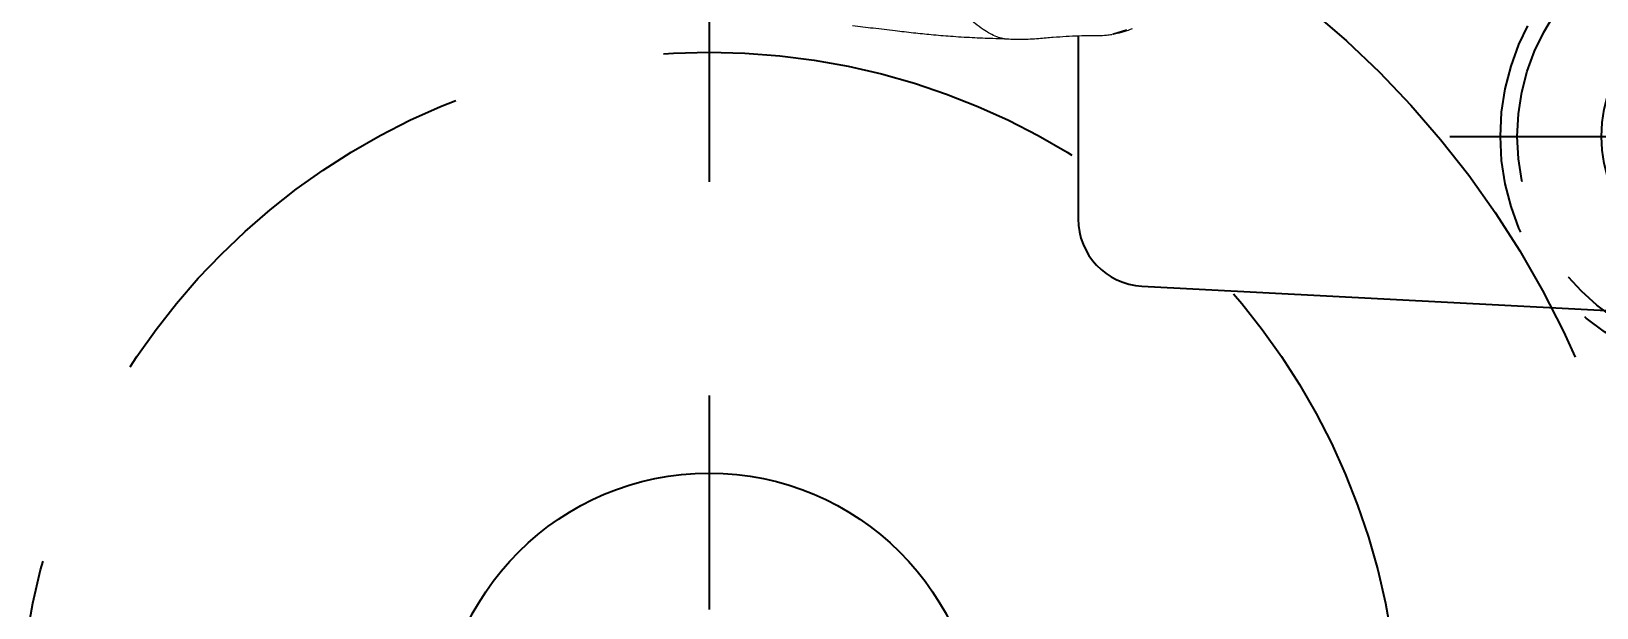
# Model space of a CAD drawing. Header units: inches. Extents: x 149964 to 151052, y -48230 to -47460.
# Drawn here: x 150849.83 to 150896.32, y -47664.72 to -47647.6 of the extents above; entities that cross this region are included whole.
import ezdxf

# ---------------------------------------------------------------- set-up
doc = ezdxf.new("R2010")
doc.units = ezdxf.units.IN
doc.header["$LTSCALE"] = 2
doc.header["$MEASUREMENT"] = 0
for name, pattern in [('ACAD_ISO08W100', [36, 24, -3, 6, -3]), ('CENTER', [50.8, 31.75, -6.35, 6.35, -6.35]), ('CENTER2', [1.125, 0.75, -0.125, 0.125, -0.125]), ('HIDDEN', [9.525, 6.35, -3.175])]:
    doc.linetypes.add(name, pattern=pattern)
doc.layers.get('0').update_dxf_attribs({"linetype": 'CONTINUOUS'})
for name, color, linetype in [('CL', 1, 'ACAD_ISO08W100'), ('SCREW', 52, 'HIDDEN'), ('SILDE', 6, 'CONTINUOUS')]:
    doc.layers.add(name, color=color, linetype=linetype)
doc.layers.add('dim', color=3, linetype='CONTINUOUS', lineweight=15)
doc.layers.add('PRODUCT', color=1, linetype='CONTINUOUS', lineweight=15)
doc.styles.add('ROMANC', font='romanc', dxfattribs={"width": 0.6, "height": 1})

# ---------------------------------------------------------------- blocks, each defined once
blk = doc.blocks.new('20160720.142035')
at = {"layer": 'PRODUCT', "linetype": 'ByBlock'}
blk.add_line((15.836, -42.891), (15.967, -42.475), dxfattribs=at)
for points, start_tangent, end_tangent in [([(15.709, -34.761), (15.781, -35.373), (15.858, -36.022), (15.92, -36.569), (15.974, -37.094), (16.022, -37.668), (16.062, -38.31), (16.088, -38.926), (16.101, -39.278)], (0.104946, -0.994478), (0.043199, -0.999066)), ([(16.101, -39.273), (16.096, -39.22), (16.077, -39.136), (16.046, -39.047), (15.953, -38.851), (15.822, -38.635), (15.651, -38.401), (15.549, -38.282), (15.437, -38.162), (15.188, -37.919), (15.05, -37.802), (14.901, -37.69), (14.742, -37.586), (14.575, -37.488)], (-0.039347, 0.999226), (-0.870352, 0.49243)), ([(16.101, -39.273), (16.114, -39.779), (16.091, -40.289), (16.053, -40.719), (16.027, -41.104), (16.009, -41.474), (16.008, -41.855), (15.993, -42.297), (15.97, -42.459)], (0.049995, -0.998749), (-0.171375, -0.985206)), ([(15.967, -42.475), (15.954, -42.543), (15.883, -42.827)], (-0.176031, -0.984385), (-0.290753, -0.956798)), ([(15.883, -42.827), (15.797, -43.072)], (-0.290753, -0.956798), (-0.369118, -0.929383))]:
    blk.add_spline(points, degree=3, dxfattribs=dict(at, start_tangent=start_tangent, end_tangent=end_tangent))
blk = doc.blocks.new('20160804.135220')
at = {"layer": 'SCREW', "linetype": 'CENTER2', "ltscale": 5}
for p, q in [((0, -8.5), (0, 8.5)), ((-8.5, 0), (8.5, 0))]:
    blk.add_line(p, q, dxfattribs=at)
at = {"layer": 'SCREW'}
blk.add_lwpolyline([(-1.732, 3), (-3.464, 0), (-1.732, -3), (1.732, -3), (3.464, 0), (1.732, 3)], close=True, dxfattribs=at)
at = {"layer": 'SCREW', "ltscale": 0.5}
for radius in [7, 6.5, 4]:
    blk.add_circle((0, 0), radius, dxfattribs=at)
at = {"layer": 'dim', "style": 'ROMANC', "width": 0.8}
blk.add_text('M8', height=4.1865, dxfattribs=at).set_placement((-4.071, -1.858))

msp = doc.modelspace()

# ---------------------------------------------------------------- linework, layer by layer
at = {"color": 8, "linetype": 'HIDDEN'}
for radius in [50, 28.15, 20.5]:
    msp.add_circle((150869.964, -47668.723), radius, dxfattribs=at)
msp.add_circle((150869.964, -47668.723), 8)
at = {"layer": 'CL', "color": 7, "linetype": 'CENTER', "ltscale": 0.5}
msp.add_line((150869.964, -47518.723), (150869.964, -47818.723), dxfattribs=at)
at = {"layer": 'SILDE', "linetype": 'ByBlock'}
for p, q in [((150880.923, -47647.733), (150880.923, -47653.172)), ((150882.818, -47655.17), (150912.464, -47656.723))]:
    msp.add_line(p, q, dxfattribs=at)
msp.add_arc((150882.923, -47653.172), 2, 180, 267, dxfattribs=at)

# ---------------------------------------------------------------- block references
at = {"layer": 'PRODUCT', "linetype": 'ByBlock', "xscale": -1, "rotation": 89.99999999999999}
msp.add_blockref('20160720.142035', (150839.464, -47631.723), dxfattribs=at)
at = {"layer": 'SCREW', "linetype": 'ByBlock'}
msp.add_blockref('20160804.135220', (150900.464, -47650.723), dxfattribs=at)

doc.saveas('drawing.dxf')
